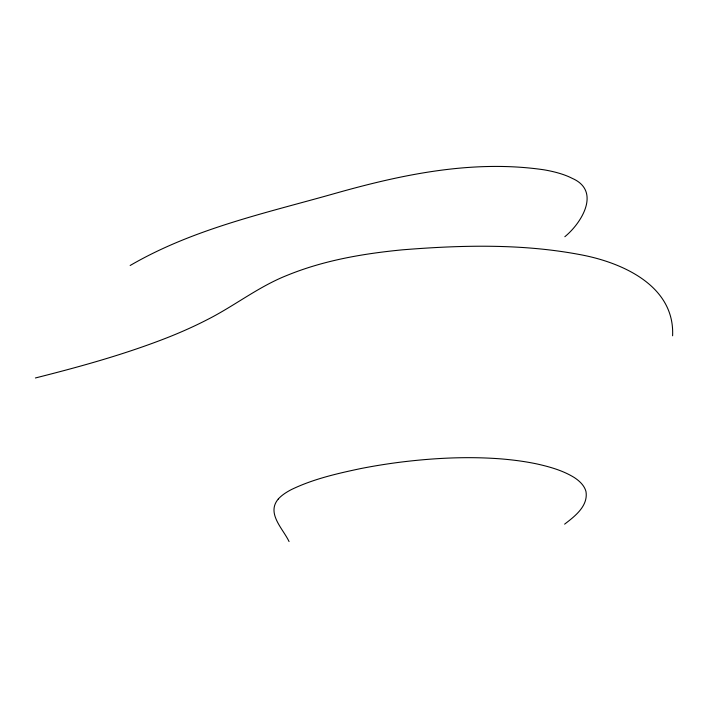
<?xml version="1.0" encoding="UTF-8"?>
<svg xmlns="http://www.w3.org/2000/svg" width="708" height="708" viewBox="0 0 708 708"><rect width="100%" height="100%" fill="white"/><g stroke="black" fill="none" stroke-linecap="round" stroke-linejoin="round"><path stroke-width="1.06" d="M278.279 499.025C266.128 513.309 283.032 528.717 289.059 541.558M564.834 236.72C581.737 222.94 601.313 190.912 572.135 178.319A107.802 34.993 -5.5 0 0 543.894 169.796C473.829 159.557 403.118 174.186 335.822 193.204C265.987 213.055 193.567 228.569 130.157 265.491M564.621 524.15C574.701 516.389 588.153 506.247 586.029 491.839A142.281 46.188 -5.5 0 0 573.931 477.316C562.71 470.484 549.93 466.873 537.204 464.005A165.495 53.72 -5.5 0 0 499.494 458.775C466.492 456.359 433.305 458.094 400.507 462.156A200.09 64.95 -5.5 0 0 360.337 468.652C336.902 473.608 313.219 479.033 291.537 489.502A83.155 26.992 -5.5 0 0 278.279 499.025M35.4 377.975C80.553 366.585 125.582 354.15 168.938 337.017A368.567 119.643 -5.5 0 0 206.895 319.839C234.26 306.086 258.526 286.616 287.174 275.332C323.786 260.349 363.169 253.632 402.365 249.836C461.554 245.056 521.734 243.552 580.33 254.668C621.836 262.367 674.892 285.554 672.6 335.796"/></g></svg>
